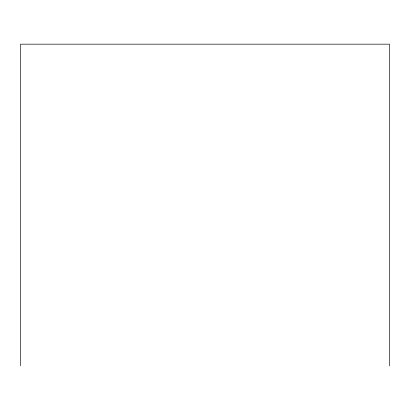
<?xml version="1.0" encoding="UTF-8"?>
<svg xmlns="http://www.w3.org/2000/svg" width="410" height="410" viewBox="0 0 410 410"><rect width="100%" height="100%" fill="white"/><g stroke="black" fill="none" stroke-linecap="round" stroke-linejoin="round"><path stroke-width="0.61" d="M389.5 365.822L389.5 44.177L20.5 44.177L20.5 365.822"/></g></svg>
